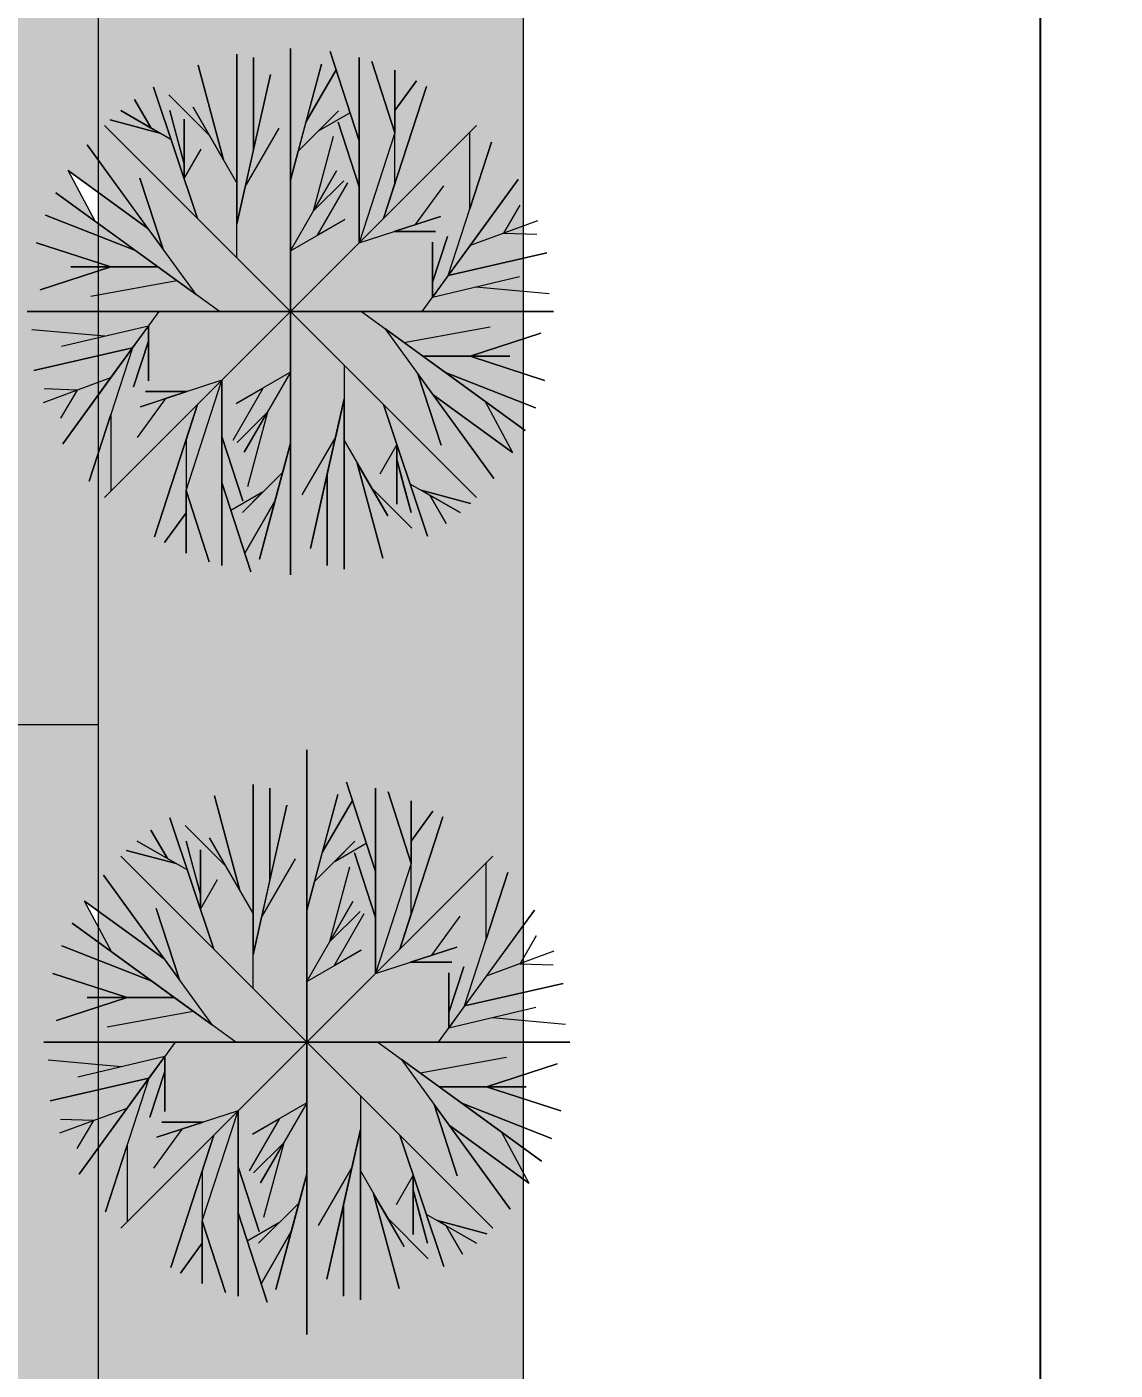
# Model space of a CAD drawing. Header units: millimetres. Extents: x 0 to 241, y -16 to 86.
# Drawn here: x 216.36 to 220.72, y -4.46 to 0.92 of the extents above; entities that cross this region are included whole.
import ezdxf

# ---------------------------------------------------------------- set-up
doc = ezdxf.new("R2010")
doc.units = ezdxf.units.MM
for name, color, linetype, lineweight in [('Warstwa1', 92, 'Continuous', 15), ('Warstwa2', 30, 'Continuous', 15), ('Warstwa3', 7, 'Continuous', 15), ('Warstwa4', 91, 'Continuous', 20)]:
    doc.layers.add(name, color=color, linetype=linetype, lineweight=lineweight)
doc.layers.add('Warstwa5', color=7, linetype='Continuous', lineweight=15, true_color=0x9bc7df)
doc.layers.add('Warstwa8', color=7, linetype='Continuous', lineweight=18, true_color=0xededed)
doc.styles.get("Standard").update_dxf_attribs({"font": 'arial.ttf'})
doc.dimstyles.new('Kopia ISO-25', dxfattribs={"dimtxt": 0.5, "dimasz": 0.5, "dimexe": 0.3, "dimexo": 0, "dimgap": 0.3, "dimtad": 1, "dimdec": 0, "dimtxsty": 'Standard', "dimcen": 2.5, "dimadec": 0, "dimazin": 0, "dimtfac": 1, "dimtdec": 0, "dimtmove": 0, "dimatfit": 3, "dimfxl": 1, "dimarcsym": 0})
pattern_1 = [(135, (218.5, -14.2), (-0.00224506403, -0.00224506403), []), (225, (218.5, -14.2), (0.00224506403, -0.00224506403), [])]

# ---------------------------------------------------------------- blocks, each defined once
blk = doc.blocks.new('*D14')
at = {"layer": 'Defpoints', "color": 0, "transparency": 16777216}
for p in [(218.35, 26.2), (218.35, -14.2), (220.4179, -14.2)]:
    blk.add_point(p, dxfattribs=at)
at = {"layer": 'Warstwa3', "color": 0, "lineweight": -2, "transparency": 16777216}
for p, q in [((218.35, 26.2), (220.7179, 26.2)), ((220.4179, 25.7), (220.4179, -13.7)), ((218.35, -14.2), (220.7179, -14.2))]:
    blk.add_line(p, q, dxfattribs=at)
at = {"layer": 'Warstwa3', "color": 0, "transparency": 16777216}
for points in [[(220.3346, 25.7), (220.5012, 25.7), (220.4179, 26.2)], [(220.3346, -13.7), (220.5012, -13.7), (220.4179, -14.2)]]:
    blk.add_solid(points, dxfattribs=at)
at = {"layer": 'Warstwa3', "color": 0, "transparency": 16777216, "insert": (219.8626, 6), "char_height": 0.5, "attachment_point": 5, "rotation": 90}
blk.add_mtext('40', dxfattribs=at)

msp = doc.modelspace()

# ---------------------------------------------------------------- hatches: boundary and pattern name
at = {"layer": 'Warstwa4'}
h = msp.add_hatch(color=256, dxfattribs=at)
h.set_gradient(color1=(127, 255, 127), color2=(127, 255, 127), tint=1)
h.paths.add_polyline_path([(191.5, -14.2), (218.35, -14.2), (218.35, 26.2), (199.596, 26.887), (199.596, 26.817), (199.596, 26.1232), (206.7291, 25.763), (206.7291, 24.2463), (216.65, 23.8873), (216.65, -12.4), (214.3, -12.4), (193.6, -12.4), (193.5, -12.4), (193.5, 27.1103), (191.5, 27.1835)])
at = {"layer": 'Warstwa8'}
h = msp.add_hatch(dxfattribs=at)
h.set_pattern_fill('ANSI37', color=256, scale=0.001, angle=90, style=0)
h.set_pattern_definition(pattern_1)
h.paths.add_polyline_path([(201.0413, 16.5178), (199.3264, 16.5801, -0.399874), (196.4357, 19.5396), (196.4357, 11.7, 0.414214), (197.1357, 11), (199.8, 11), (205.6797, 11, 0.414214), (206.3797, 11.7), (206.3797, 14.395, 0.403607), (204.4524, 16.3937)])
h.paths.add_polyline_path([(201.5757, 11.8102), (201.4757, 11.8102), (201.4757, 13.1102), (201.5757, 13.1102)], flags=16)
h.paths.add_polyline_path([(201.5757, 13.2902), (201.4757, 13.2902), (201.4757, 14.5902), (201.5757, 14.5902)], flags=16)
h.paths.add_polyline_path([(204.682, 13.1879), (205.282, 13.1879), (205.282, 12.4879), (204.682, 12.4879)], flags=16)
h.paths.add_polyline_path([(204.682, 13.3379), (204.682, 14.0379), (205.282, 14.0379), (205.282, 13.3379)], flags=16)
h.paths.add_polyline_path([(204.682, 12.3379), (205.282, 12.3379), (205.282, 11.6379), (204.682, 11.6379)], flags=16)
h.paths.add_polyline_path([(204.682, 14.1879), (204.682, 14.8879), (205.282, 14.8879), (205.282, 14.1879)], flags=16)
h.paths.add_polyline_path([(198.7884, 12.9219), (197.1884, 12.9219), (197.1884, 13.9219), (198.7884, 13.9219)], flags=16)
h.paths.add_polyline_path([(198.7884, 12.6219), (198.7884, 11.6219), (197.1884, 11.6219), (197.1884, 12.6219)], flags=16)
h.paths.add_polyline_path([(198.7884, 14.2219), (197.1884, 14.2219), (197.1884, 15.2219), (198.7884, 15.2219)], flags=16)
h.paths.add_polyline_path([(196.4357, 26.4096), (196.4357, 20.4096), (199.596, 20.4096), (199.596, 21.0168), (199.596, 26.1232), (199.596, 26.4096)])
h.paths.add_polyline_path([(193.5, 26.4096), (193.5, 20.4096), (196.4357, 20.4096), (196.4357, 26.4096)])
h.paths.add_polyline_path([(206.7291, 24.2463), (206.7291, 25.763), (199.596, 26.1232), (199.596, 21.0168, 0.403607), (201.0415, 19.5178), (206.4888, 19.3197, -0.403607), (209.3797, 16.3217), (209.3797, 16.0524), (209.3797, -0.3723, 0.414214), (210.8797, -1.8723), (216.65, -1.8723), (216.65, 0.1177), (216.5286, 0.345), (216.65, 0.2569), (216.65, 3.4817), (216.5549, 3.6599), (216.65, 3.5908), (216.65, 7.8411), (216.6205, 7.8626), (216.4991, 8.0898), (216.65, 7.9802), (216.65, 12.7914), (216.3609, 12.6851), (216.3609, 12.5923), (213.9609, 12.5923), (213.9609, 14.4423), (212.8109, 14.4423, -0.414214), (213.9609, 15.5923, -0.414214), (212.8109, 16.7423), (213.9609, 16.7423), (213.9609, 18.5923), (216.3609, 18.5923), (216.3609, 17.3212), (216.65, 17.3212), (216.65, 17.7834), (216.562, 17.9482), (216.65, 17.8843), (216.65, 22.4908), (216.6215, 22.5115), (216.5002, 22.7387), (216.65, 22.6299), (216.65, 23.8873)])
h.paths.add_polyline_path([(209.8433, 9.597), (209.7433, 9.597), (209.7433, 10.897), (209.8433, 10.897)], flags=16)
h.paths.add_polyline_path([(209.8433, 11.077), (209.7433, 11.077), (209.7433, 12.377), (209.8433, 12.377)], flags=16)
h.paths.add_polyline_path([(209.8433, 12.577), (209.7433, 12.577), (209.7433, 13.877), (209.8433, 13.877)], flags=16)
h.paths.add_polyline_path([(212.6933, 10.097), (212.6933, 10.797), (216.1933, 10.797), (216.1933, 9.097), (212.6933, 9.097), (212.6933, 9.797, -1)], flags=16)
h.paths.add_polyline_path([(212.6933, 8.697), (216.1933, 8.697), (216.1933, 6.997), (212.6933, 6.997), (212.6933, 7.697, -1), (212.6933, 7.997)], flags=16)
h.paths.add_polyline_path([(212.6933, 6.597), (216.1933, 6.597), (216.1933, 4.897), (212.6933, 4.897), (212.6933, 5.597, -1), (212.6933, 5.897)], flags=16)
h.paths.add_polyline_path([(212.6933, 4.497), (216.1933, 4.497), (216.1933, 2.797), (212.6933, 2.797), (212.6933, 3.497, -1), (212.6933, 3.797)], flags=16)
h.paths.add_polyline_path([(212.6933, 2.397), (216.1933, 2.397), (216.1933, 0.697), (212.6933, 0.697), (212.6933, 1.397, -1), (212.6933, 1.697)], flags=16)
h.paths.add_polyline_path([(210.6702, 20.2462), (210.7025, 21.3958), (208.8533, 21.4478), (208.9208, 23.8469), (214.9184, 23.678), (214.8509, 21.279), (213.0016, 21.331), (212.9693, 20.1815, -0.414214), (211.8521, 21.3634, -0.414214)], flags=16)
h.paths.add_polyline_path([(212.6933, 0.297), (216.1933, 0.297), (216.1933, -1.403), (212.6933, -1.403), (212.6933, -0.703, -1), (212.6933, -0.403)], flags=16)
h.paths.add_polyline_path([(206.192, 22.9626), (202.1982, 23.186, -0.414214), (200.9858, 22.102), (201.05, 23.2502), (200.2014, 23.2977), (200.3354, 25.6939), (206.326, 25.3588)], flags=16)
h.paths.add_polyline_path([(198.7464, 21.6634), (198.7464, 25.4801), (197.0978, 25.4801), (197.0978, 21.6634)], flags=24)
h.paths.add_polyline_path([(196.0109, 21.7285), (196.0109, 25.5451), (194.3623, 25.5451), (194.3623, 21.7285)], flags=24)
h = msp.add_hatch(dxfattribs=at)
h.set_pattern_fill('ANSI37', color=256, scale=0.001, angle=90, style=0)
h.set_pattern_definition(pattern_1)
h.paths.add_polyline_path([(193.5, 20.4096), (193.5, 11.7), (196.4357, 11.7, 0.414214), (197.1357, 11), (199.8, 11), (205.6797, 11), (205.3357, 10.5548, -0.414214), (205.6357, 10.2548), (209.3797, 10.2548), (209.3797, -0.3723, 0.414214), (210.8797, -1.8723), (216.65, -1.8723), (216.65, 0.1317), (216.6378, 0.1406), (216.5286, 0.345), (216.65, 0.2569), (216.65, 3.4817), (216.5549, 3.6599), (216.65, 3.5908), (216.65, 7.8411), (216.6205, 7.8626), (216.4991, 8.0898), (216.65, 7.9802), (216.65, 12.7914), (216.3609, 12.6851), (216.3609, 12.5923), (213.9609, 12.5923), (213.9609, 14.4423), (212.8109, 14.4423, -0.414214), (213.9609, 15.5923, -0.414214), (212.8109, 16.7423), (213.9609, 16.7423), (213.9609, 18.5923), (216.3609, 18.5923), (216.3609, 17.3212), (216.65, 17.3212), (216.65, 17.7834), (216.562, 17.9482), (216.65, 17.8843), (216.65, 22.4908), (216.6215, 22.5115), (216.5002, 22.7387), (216.65, 22.6299), (216.65, 23.8873), (206.7291, 24.2463), (206.7291, 25.763), (199.596, 26.1232), (199.596, 26.4096), (196.4357, 26.4096), (196.4357, 20.4096)])
h.paths.add_polyline_path([(197.1884, 15.2219), (198.7884, 15.2219), (198.7884, 14.2219), (197.1884, 14.2219)], flags=16)
h.paths.add_polyline_path([(197.1884, 13.9219), (198.7884, 13.9219), (198.7884, 12.9219), (197.1884, 12.9219)], flags=16)
h.paths.add_polyline_path([(197.1884, 12.6219), (198.7884, 12.6219), (198.7884, 11.6219), (197.1884, 11.6219)], flags=16)
h.paths.add_polyline_path([(201.4757, 14.5902), (201.5757, 14.5902), (201.5757, 13.2902), (201.4757, 13.2902)], flags=16)
h.paths.add_polyline_path([(201.4757, 13.1102), (201.5757, 13.1102), (201.5757, 11.8102), (201.4757, 11.8102)], flags=16)
h.paths.add_polyline_path([(201.9252, 18.0691), (202.2125, 18.1556), (202.2009, 17.9507)], flags=16)
h.paths.add_polyline_path([(200.9858, 22.102), (201.05, 23.2502), (200.2014, 23.2977), (200.3354, 25.6939), (206.326, 25.3588), (206.192, 22.9626), (202.1982, 23.186, -0.414214)], flags=16)
h.paths.add_polyline_path([(204.682, 14.8879), (205.282, 14.8879), (205.282, 14.1879), (204.682, 14.1879)], flags=16)
h.paths.add_polyline_path([(204.682, 14.0379), (205.282, 14.0379), (205.282, 13.3379), (204.682, 13.3379)], flags=16)
h.paths.add_polyline_path([(204.682, 13.1879), (205.282, 13.1879), (205.282, 12.4879), (204.682, 12.4879)], flags=16)
h.paths.add_polyline_path([(204.682, 12.3379), (205.282, 12.3379), (205.282, 11.6379), (204.682, 11.6379)], flags=16)
h.paths.add_polyline_path([(209.7433, 13.877), (209.8433, 13.877), (209.8433, 12.577), (209.7433, 12.577)], flags=16)
h.paths.add_polyline_path([(209.7433, 12.377), (209.8433, 12.377), (209.8433, 11.077), (209.7433, 11.077)], flags=16)
h.paths.add_polyline_path([(209.7433, 10.897), (209.8433, 10.897), (209.8433, 9.597), (209.7433, 9.597)], flags=16)
h.paths.add_polyline_path([(208.8533, 21.4478), (208.9208, 23.8469), (214.9184, 23.678), (214.8509, 21.279), (213.0016, 21.331), (212.9693, 20.1815, -0.414214), (211.8521, 21.3634, -0.414214), (210.6702, 20.2462), (210.7025, 21.3958)], flags=16)
h.paths.add_polyline_path([(212.6933, 10.797), (216.1933, 10.797), (216.1933, 9.097), (212.6933, 9.097), (212.6933, 9.797, -1), (212.6933, 10.097)], flags=16)
h.paths.add_polyline_path([(212.6933, 8.697), (216.1933, 8.697), (216.1933, 6.997), (212.6933, 6.997), (212.6933, 7.697, -1), (212.6933, 7.997)], flags=16)
h.paths.add_polyline_path([(212.6933, 6.597), (216.1933, 6.597), (216.1933, 4.897), (212.6933, 4.897), (212.6933, 5.597, -1), (212.6933, 5.897)], flags=16)
h.paths.add_polyline_path([(212.6933, 4.497), (216.1933, 4.497), (216.1933, 2.797), (212.6933, 2.797), (212.6933, 3.497, -1), (212.6933, 3.797)], flags=16)
h.paths.add_polyline_path([(212.6933, 2.397), (216.1933, 2.397), (216.1933, 0.697), (212.6933, 0.697), (212.6933, 1.397, -1), (212.6933, 1.697)], flags=16)
h.paths.add_polyline_path([(212.6933, 0.297), (216.1933, 0.297), (216.1933, -1.403), (212.6933, -1.403), (212.6933, -0.703, -1), (212.6933, -0.403)], flags=16)
h.paths.add_polyline_path([(205.6357, 10.2548), (205.6357, -0.3723), (209.3797, -0.3723), (209.3797, 10.2548)], flags=17)
h.paths.add_polyline_path([(207.8744, 8.2469), (207.977, 8.5289), (208.0796, 8.2469)], flags=16)
h.paths.add_polyline_path([(193.5, 11.7), (193.5, -3.6059), (197.375, -3.6059, -0.198912), (196.9357, -2.5452), (196.9357, 10.2548, -0.414214), (197.2357, 10.5548), (205.3357, 10.5548), (205.6797, 11), (199.8, 11), (197.1357, 11, -0.414214), (196.4357, 11.7)])
h.paths.add_polyline_path([(194.9983, 7.3509), (194.8957, 7.6329), (195.1009, 7.6329)], flags=16)
h.paths.add_polyline_path([(213.7649, -1.8723), (211.65, -7.4), (211.65, -12.4), (216.6347, -12.4), (216.65, -12.3529), (216.65, -11.4025), (216.5388, -11.1942), (216.65, -11.275), (216.65, -6.6888), (216.6342, -6.6592), (216.65, -6.6707), (216.65, -2.6839), (216.594, -2.5789), (216.65, -2.6196), (216.65, -1.8723)])
h.paths.add_polyline_path([(209.3797, -0.3723), (205.6357, -0.3723), (205.6357, -2.5452), (208.65, -7.4), (208.65, -12.4), (209.0855, -12.4), (209.1236, -12.334), (209.145, -12.4), (211.65, -12.4), (211.65, -7.4), (213.7649, -1.8723), (210.8797, -1.8723, -0.414214)])
h.paths.add_polyline_path([(211.8946, -5.7811), (212.1765, -5.8837), (211.8946, -5.9863)], flags=16)
h.paths.add_polyline_path([(208.476, -1.991), (208.4137, -1.6975), (208.6501, -1.8822)], flags=16)
h.paths.add_polyline_path([(205.6357, -2.5452, -0.414214), (204.1357, -4.0452), (203.15, -4.0452), (203.15, -7.4), (203.15, -12.4), (208.65, -12.4), (208.65, -7.4)])
h.paths.add_polyline_path([(198.4357, -4.0452, -0.198912), (197.375, -3.6059), (193.5, -3.6059), (193.5, -12.3979), (193.5229, -12.4), (197.19, -12.4), (197.19, -12.2864), (197.2, -7.4), (197.2, -12.4), (197.3566, -12.4), (197.3726, -12.3722), (197.3816, -12.4), (203.15, -12.4), (203.15, -7.4), (203.15, -4.0452)])
h.paths.add_polyline_path([(201.7499, -5.7811), (202.0318, -5.8837), (201.7499, -5.9863)], flags=16)
h.paths.add_polyline_path([(195.8415, -10.0982), (195.8415, -10.0329, 1.765487), (194.6697, -9.1767), (194.6182, -9.1032, -1.717481)], flags=16)
h.paths.add_polyline_path([(195.7903, -9.718), (195.7903, -10.6895, -0.955498), (195.7603, -11.3478, -0.955498), (195.7303, -10.6895), (195.7303, -10.1026), (195.1703, -10.1026), (195.1703, -10.0426), (195.7303, -10.0426), (195.7303, -9.778), (194.9303, -9.778), (194.2707, -8.836), (193.9173, -8.8695), (193.9122, -8.8108), (194.3107, -8.776), (194.9703, -9.718)], flags=16)
h.paths.add_polyline_path([(197.1357, 10.2548), (197.1357, 1.9548), (205.4357, 1.9548), (205.4357, 10.2548)], flags=17)
h.paths.add_polyline_path([(199.7357, 3.3548), (199.7357, 2.2048, -0.414214), (198.5857, 3.3548, -0.414214), (197.4357, 2.2048), (197.4357, 3.3548), (197.4357, 10.0548), (198.4357, 10.0548, -1), (198.7357, 10.0548), (199.7357, 10.0548)], flags=16)
h.paths.add_polyline_path([(200.1357, 10.0548), (201.1357, 10.0548, -1), (201.4357, 10.0548), (202.4357, 10.0548), (202.4357, 3.3548), (202.4357, 2.2048, -0.414214), (201.2857, 3.3548, -0.414214), (200.1357, 2.2048), (200.1357, 3.3548)], flags=16)
h.paths.add_polyline_path([(199.8357, 9.2048), (199.8357, 9.4048), (200.0357, 9.4048), (200.0357, 9.2048)], flags=16)
h.paths.add_polyline_path([(200.0357, 4.1048), (200.0357, 3.9048), (199.8357, 3.9048), (199.8357, 4.1048)], flags=16)
h.paths.add_polyline_path([(202.8357, 10.0548), (203.8357, 10.0548, -1), (204.1357, 10.0548), (205.1357, 10.0548), (205.1357, 3.3548), (205.1357, 2.2048, -0.414214), (203.9857, 3.3548, -0.414214), (202.8357, 2.2048), (202.8357, 3.3548)], flags=16)
h.paths.add_polyline_path([(197.3857, 9.2048), (197.1857, 9.2048), (197.1857, 9.4048), (197.3857, 9.4048)], flags=16)
h.paths.add_polyline_path([(202.5357, 9.2048), (202.5357, 9.4048), (202.7357, 9.4048), (202.7357, 9.2048)], flags=16)
h.paths.add_polyline_path([(197.3857, 4.1048), (197.3857, 3.9048), (197.1857, 3.9048), (197.1857, 4.1048)], flags=16)
h.paths.add_polyline_path([(202.5357, 4.1048), (202.7357, 4.1048), (202.7357, 3.9048), (202.5357, 3.9048)], flags=16)
h.paths.add_polyline_path([(205.1854, 9.2575), (205.1854, 9.4575), (205.3854, 9.4575), (205.3854, 9.2575)], flags=16)
h.paths.add_polyline_path([(205.1854, 4.1575), (205.3854, 4.1575), (205.3854, 3.9575), (205.1854, 3.9575)], flags=16)
h.paths.add_polyline_path([(198.7464, 21.6634), (198.7464, 25.4801), (197.0978, 25.4801), (197.0978, 21.6634)], flags=24)

# ---------------------------------------------------------------- linework, layer by layer
at = {"layer": 'Warstwa1'}
for p, q in [((217.2028, -0.0045), (217.2028, 0.8116)), ((217.2028, 0.8116), (217.2028, 0.2963)), ((217.4176, -1.2723), (217.4176, 0.8337)), ((217.4176, 0.8337), (217.4176, -0.2193)), ((217.4176, -0.2193), (217.4176, 0.8337)), ((217.4176, 0.8337), (217.4176, -1.2723)), ((217.6925, 0.4641), (217.5763, 0.8217)), ((217.5763, 0.8217), (217.6925, 0.4641)), ((217.1501, 0.3876), (217.0485, 0.7669)), ((217.0485, 0.7669), (217.1501, 0.3876)), ((217.2701, 0.4299), (217.2701, 0.7972)), ((217.2701, 0.7972), (217.2701, 0.4299)), ((217.4176, 0.3072), (217.542, 0.7713)), ((217.542, 0.7713), (217.4798, 0.5392)), ((217.6925, 0.4641), (217.6925, 0.7972)), ((217.6925, 0.7972), (217.6925, 0.2802)), ((217.8357, 0.4963), (217.7428, 0.7823)), ((217.7428, 0.7823), (217.8357, 0.4963)), ((217.2028, 0.1304), (217.3373, 0.7295)), ((217.3373, 0.7295), (217.2701, 0.4299)), ((217.4798, 0.5392), (217.6003, 0.7479)), ((217.6003, 0.7479), (217.4798, 0.5392)), ((217.8357, 0.5855), (217.8357, 0.7472)), ((217.8357, 0.7472), (217.8357, 0.4963)), ((217.8357, 0.5855), (217.9224, 0.7048)), ((217.9224, 0.7048), (217.8357, 0.5855)), ((217.0453, 0.153), (216.8694, 0.6791)), ((216.8694, 0.6791), (217.0453, 0.153)), ((217.0936, 0.4854), (216.9312, 0.6478)), ((217.7899, 0.153), (217.9619, 0.6822)), ((217.9619, 0.6822), (217.7899, 0.153)), ((216.8596, 0.5155), (216.794, 0.6291)), ((216.794, 0.6291), (216.8596, 0.5155)), ((217.2028, 0.2963), (217.0282, 0.5987)), ((217.0282, 0.5987), (217.1501, 0.3876)), ((216.8947, 0.4952), (216.6967, 0.5483)), ((216.6967, 0.5483), (216.8947, 0.4952)), ((216.9394, 0.4697), (216.7385, 0.5854)), ((216.7385, 0.5854), (216.8596, 0.5155)), ((216.9919, 0.3723), (216.9349, 0.5851)), ((216.9349, 0.5851), (216.9634, 0.4787)), ((216.9919, 0.3128), (216.9919, 0.5509)), ((216.9919, 0.5509), (216.9919, 0.3128)), ((217.4798, 0.5392), (217.4176, 0.3072)), ((217.4487, 0.4232), (217.6102, 0.5847)), ((217.6102, 0.5847), (217.5295, 0.504)), ((217.5295, 0.504), (217.6558, 0.5769)), ((217.6925, 0.2802), (217.6085, 0.5385)), ((217.6085, 0.5385), (217.6925, 0.2802)), ((217.8357, 0.2938), (217.8357, 0.5855)), ((217.4176, -0.2193), (216.673, 0.5253)), ((216.673, 0.5253), (218.1622, -0.9639)), ((216.673, -0.9639), (218.1622, 0.5253)), ((216.8596, 0.5155), (216.8947, 0.4952)), ((217.1501, 0.3876), (217.0936, 0.4854)), ((217.2365, 0.2802), (217.3719, 0.5148)), ((217.4176, -0.2193), (218.1622, 0.5253)), ((217.8357, 0.4963), (217.6925, 0.0555)), ((218.136, 0.1924), (218.136, 0.4991)), ((217.0398, -0.1515), (216.6037, 0.4488)), ((216.6037, 0.4488), (216.8472, 0.1136)), ((216.9634, 0.4787), (216.9919, 0.3723)), ((216.9919, 0.3128), (216.9919, 0.4319)), ((216.9919, 0.4319), (216.9919, 0.3723)), ((216.9919, 0.3128), (217.0603, 0.4313)), ((217.51, 0.1834), (217.5902, 0.4825)), ((217.6925, 0.0555), (217.6925, 0.4641)), ((218.0493, -0.0745), (218.2228, 0.4594)), ((218.2228, 0.4594), (218.136, 0.1924)), ((217.2701, 0.4299), (217.2028, 0.1304)), ((217.4176, 0.3072), (217.4487, 0.4232)), ((216.8472, 0.1136), (216.5286, 0.345)), ((216.5286, 0.345), (216.8472, 0.1136)), ((216.6378, 0.1406), (216.5286, 0.345)), ((216.9919, 0.3723), (216.9919, 0.3128)), ((217.4176, 0.0234), (217.6024, 0.3435)), ((217.6024, 0.3435), (217.51, 0.1834)), ((216.9078, 0.0301), (216.8152, 0.3153)), ((216.8152, 0.3153), (216.9078, 0.0301)), ((217.0453, 0.153), (216.9919, 0.3128)), ((217.2028, 0.2963), (217.2028, 0.1304)), ((217.2028, 0.1304), (217.2365, 0.2802)), ((217.4176, 0.3072), (217.4176, 0.0234)), ((217.51, 0.1834), (217.6307, 0.3041)), ((217.6307, 0.3041), (217.51, 0.1834)), ((217.5265, 0.0863), (217.6476, 0.296)), ((217.6925, 0.2802), (217.6925, 0.0555)), ((217.7899, 0.153), (217.8357, 0.2938)), ((217.9181, 0.1288), (218.0312, 0.2845)), ((217.9441, -0.2193), (218.3283, 0.3094)), ((218.3283, 0.3094), (218.1362, 0.0451)), ((217.1331, -0.2193), (216.4782, 0.2565)), ((216.4782, 0.2565), (216.7974, 0.0246)), ((216.7974, 0.0246), (216.4377, 0.1661)), ((216.4377, 0.1661), (216.7974, 0.0246)), ((218.271, 0.0947), (218.3375, 0.2069)), ((216.8472, 0.1136), (216.9078, 0.0301)), ((217.0453, 0.153), (217.0453, 0.153)), ((217.0453, 0.153), (217.2028, -0.0045)), ((217.7899, 0.153), (217.4176, -0.2193)), ((217.4176, 0.0234), (217.6354, 0.1491)), ((217.6354, 0.1491), (217.5265, 0.0863)), ((217.6925, 0.0555), (218.0176, 0.1612)), ((218.0176, 0.1612), (217.8328, 0.1011)), ((217.8328, 0.1011), (217.9181, 0.1288)), ((218.4059, 0.1443), (218.1362, 0.0451)), ((218.4059, 0.1443), (218.1362, 0.0451)), ((218.4059, 0.1443), (218.4059, 0.1443)), ((218.4059, 0.1443), (218.4059, 0.1443)), ((218.4059, 0.1443), (218.4059, 0.1443)), ((218.4059, 0.1443), (218.4059, 0.1443)), ((218.4059, 0.1443), (218.4059, 0.1443)), ((218.4059, 0.1443), (218.4059, 0.1443)), ((216.6982, -0.0407), (216.4012, 0.0558)), ((216.4012, 0.0558), (216.6982, -0.0407)), ((217.8328, 0.1011), (217.9981, 0.1011)), ((217.9981, 0.1011), (217.8328, 0.1011)), ((217.9861, -0.1012), (218.0455, 0.0815)), ((218.0455, 0.0815), (217.9861, -0.1012)), ((217.9861, -0.1615), (217.9861, 0.0582)), ((217.9861, 0.0582), (217.9861, -0.1012)), ((218.271, 0.0947), (218.271, 0.0947)), ((218.271, 0.0947), (218.4031, 0.09)), ((216.7974, 0.0246), (216.8872, -0.0407)), ((218.1362, 0.0451), (218.0493, -0.0745)), ((218.0493, -0.0745), (218.444, 0.0159)), ((218.444, 0.0159), (218.0493, -0.0745)), ((218.1362, 0.0451), (218.1362, 0.0451)), ((218.1362, 0.0451), (218.1362, 0.0451)), ((218.1362, 0.0451), (218.1362, 0.0451)), ((216.6982, -0.0407), (216.4159, -0.1324)), ((216.4159, -0.1324), (216.6982, -0.0407)), ((216.8872, -0.0407), (216.5391, -0.0407)), ((216.5391, -0.0407), (216.6982, -0.0407)), ((216.6982, -0.0407), (216.8872, -0.0407)), ((216.8872, -0.0407), (217.0398, -0.1515)), ((216.9635, -0.0961), (216.619, -0.1587)), ((218.0493, -0.0745), (217.9861, -0.1615)), ((217.9861, -0.1615), (218.3341, -0.0794)), ((217.9861, -0.1012), (217.9861, -0.1615)), ((218.1601, -0.1204), (218.4524, -0.1467)), ((217.4176, -0.2193), (216.3646, -0.2193)), ((216.3646, -0.2193), (218.4706, -0.2193)), ((217.195, -0.2193), (216.3646, -0.2193)), ((216.8911, -0.2193), (216.507, -0.748)), ((217.4176, -0.2193), (216.673, -0.9639)), ((216.8911, -0.2193), (217.195, -0.2193)), ((216.8911, -0.2193), (217.1331, -0.2193)), ((217.0453, -0.5916), (217.4176, -0.2193)), ((217.4176, -0.2193), (217.4176, -1.2723)), ((218.4706, -0.2193), (217.4176, -0.2193)), ((218.1622, -0.9639), (217.4176, -0.2193)), ((217.4176, -1.2723), (217.4176, -0.2193)), ((217.4176, -0.2193), (218.4706, -0.2193)), ((217.4176, -0.2193), (218.1622, -0.9639)), ((217.9441, -0.2193), (217.6403, -0.2193)), ((217.6403, -0.2193), (218.4706, -0.2193)), ((217.9441, -0.2193), (217.7022, -0.2193)), ((217.7022, -0.2193), (218.357, -0.6951)), ((216.6751, -0.3182), (216.3829, -0.2919)), ((216.8491, -0.2771), (216.5011, -0.3592)), ((216.786, -0.364), (216.8491, -0.2771)), ((216.8491, -0.2771), (216.8491, -0.4968)), ((216.8491, -0.3374), (216.8491, -0.2771)), ((217.948, -0.3979), (217.7955, -0.2871)), ((217.7955, -0.2871), (218.2316, -0.8873)), ((217.8717, -0.3425), (218.2162, -0.2799)), ((218.137, -0.3979), (218.4194, -0.3062)), ((218.4194, -0.3062), (218.137, -0.3979)), ((216.786, -0.364), (216.3912, -0.4545)), ((216.3912, -0.4545), (216.786, -0.364)), ((216.786, -0.364), (216.6125, -0.8979)), ((216.6991, -0.4837), (216.786, -0.364)), ((216.8491, -0.3374), (216.7898, -0.5201)), ((216.7898, -0.5201), (216.8491, -0.3374)), ((216.8491, -0.4968), (216.8491, -0.3374)), ((218.0379, -0.4632), (217.948, -0.3979)), ((217.948, -0.3979), (218.2961, -0.3979)), ((218.137, -0.3979), (217.948, -0.3979)), ((218.2961, -0.3979), (218.137, -0.3979)), ((218.137, -0.3979), (218.434, -0.4944)), ((218.434, -0.4944), (218.137, -0.3979)), ((216.4294, -0.5829), (216.6991, -0.4837)), ((216.4294, -0.5829), (216.6991, -0.4837)), ((216.507, -0.748), (216.6991, -0.4837)), ((216.6991, -0.4837), (216.6991, -0.4837)), ((216.6991, -0.4837), (216.6991, -0.4837)), ((216.6991, -0.4837), (216.6991, -0.4837)), ((217.4176, -0.462), (217.1998, -0.5877)), ((217.4176, -0.462), (217.2328, -0.7821)), ((217.4176, -0.7458), (217.4176, -0.462)), ((217.7899, -0.5916), (217.6324, -0.4341)), ((217.6324, -0.4341), (217.6324, -1.2501)), ((217.9881, -0.5522), (217.9274, -0.4687)), ((217.9274, -0.4687), (218.0201, -0.7539)), ((218.0201, -0.7539), (217.9274, -0.4687)), ((218.357, -0.6951), (218.0379, -0.4632)), ((218.0379, -0.4632), (218.3976, -0.6047)), ((218.3976, -0.6047), (218.0379, -0.4632)), ((216.5642, -0.5333), (216.4321, -0.5286)), ((216.5642, -0.5333), (216.4978, -0.6455)), ((216.5642, -0.5333), (216.5642, -0.5333)), ((217.1428, -0.4941), (216.8177, -0.5998)), ((216.9996, -0.9349), (217.1428, -0.4941)), ((217.1428, -0.4941), (217.1428, -0.9027)), ((217.1428, -0.7188), (217.1428, -0.4941)), ((217.3087, -0.5248), (217.1876, -0.7346)), ((217.1998, -0.5877), (217.3087, -0.5248)), ((216.4294, -0.5829), (216.4294, -0.5829)), ((216.4294, -0.5829), (216.4294, -0.5829)), ((216.4294, -0.5829), (216.4294, -0.5829)), ((216.4294, -0.5829), (216.4294, -0.5829)), ((216.4294, -0.5829), (216.4294, -0.5829)), ((216.4294, -0.5829), (216.4294, -0.5829)), ((216.9172, -0.5674), (216.8041, -0.723)), ((216.8177, -0.5998), (217.0024, -0.5397)), ((217.0024, -0.5397), (216.8372, -0.5397)), ((216.8372, -0.5397), (217.0024, -0.5397)), ((217.0024, -0.5397), (216.9172, -0.5674)), ((217.6324, -0.5689), (217.4979, -1.1681)), ((217.5652, -0.8685), (217.6324, -0.5689)), ((217.6324, -0.5689), (217.5988, -0.7187)), ((217.6324, -0.7349), (217.6324, -0.5689)), ((218.2316, -0.8873), (217.9881, -0.5522)), ((217.9881, -0.5522), (218.3066, -0.7836)), ((218.3066, -0.7836), (217.9881, -0.5522)), ((218.1975, -0.5791), (218.3066, -0.7836)), ((216.6125, -0.8979), (216.6992, -0.631)), ((216.6992, -0.631), (216.6992, -0.9377)), ((217.0453, -0.5916), (216.8734, -1.1207)), ((216.8734, -1.1207), (217.0453, -0.5916)), ((217.0453, -0.5916), (216.9996, -0.7324)), ((217.3252, -0.622), (217.2045, -0.7427)), ((217.2045, -0.7427), (217.3252, -0.622)), ((217.2328, -0.7821), (217.3252, -0.622)), ((217.3252, -0.622), (217.2451, -0.921)), ((217.7899, -0.5916), (217.9658, -1.1177)), ((217.9658, -1.1177), (217.7899, -0.5916)), ((217.7899, -0.5916), (217.7899, -0.5916)), ((217.7899, -0.5916), (217.8434, -0.7514)), ((216.9996, -0.7324), (216.9996, -1.0241)), ((217.1428, -1.2358), (217.1428, -0.7188)), ((217.1428, -0.7188), (217.2267, -0.9771)), ((217.2267, -0.9771), (217.1428, -0.7188)), ((217.4176, -0.7458), (217.2933, -1.2098)), ((217.3555, -0.9778), (217.4176, -0.7458)), ((217.4176, -0.7458), (217.3865, -0.8618)), ((217.5988, -0.7187), (217.4634, -0.9533)), ((217.6324, -1.2501), (217.6324, -0.7349)), ((217.6324, -0.7349), (217.807, -1.0373)), ((217.8434, -0.7514), (217.775, -0.8699)), ((217.8434, -0.7514), (217.8434, -0.9895)), ((217.8434, -0.9895), (217.8434, -0.7514)), ((217.8434, -0.7514), (217.8434, -0.8704)), ((217.8434, -0.8109), (217.8434, -0.7514)), ((217.807, -1.0373), (217.6852, -0.8262)), ((217.6852, -0.8262), (217.7868, -1.2055)), ((217.7868, -1.2055), (217.6852, -0.8262)), ((217.6852, -0.8262), (217.7416, -0.924)), ((217.8434, -0.8704), (217.8434, -0.8109)), ((217.8434, -0.8109), (217.9004, -1.0236)), ((217.8719, -0.9173), (217.8434, -0.8109)), ((217.1428, -0.9027), (217.259, -1.2603)), ((217.259, -1.2603), (217.1428, -0.9027)), ((217.1428, -0.9027), (217.1428, -1.2358)), ((217.3865, -0.8618), (217.2251, -1.0233)), ((217.4979, -1.1681), (217.5652, -0.8685)), ((217.5652, -0.8685), (217.5652, -1.2358)), ((217.5652, -1.2358), (217.5652, -0.8685)), ((217.8958, -0.9083), (218.0968, -1.024)), ((216.9996, -1.1858), (216.9996, -0.9349)), ((216.9996, -0.9349), (217.0925, -1.2208)), ((217.0925, -1.2208), (216.9996, -0.9349)), ((217.3058, -0.9425), (217.1794, -1.0155)), ((217.2251, -1.0233), (217.3058, -0.9425)), ((217.7416, -0.924), (217.904, -1.0864)), ((217.9004, -1.0236), (217.8719, -0.9173)), ((217.9757, -0.9541), (217.9405, -0.9338)), ((217.9405, -0.9338), (218.1385, -0.9868)), ((218.1385, -0.9868), (217.9405, -0.9338)), ((218.0968, -1.024), (217.9757, -0.9541)), ((217.9757, -0.9541), (218.0413, -1.0677)), ((218.0413, -1.0677), (217.9757, -0.9541)), ((217.3555, -0.9778), (217.235, -1.1865)), ((217.235, -1.1865), (217.3555, -0.9778)), ((217.2933, -1.2098), (217.3555, -0.9778)), ((216.9996, -1.0241), (216.9129, -1.1434)), ((216.9129, -1.1434), (216.9996, -1.0241)), ((216.9996, -1.0241), (216.9996, -1.1858)), ((217.483, -4.3132), (217.483, -1.9732)), ((217.483, -1.9732), (217.483, -4.3132)), ((217.483, -2.0902), (217.483, -3.1432)), ((217.483, -3.1432), (217.483, -2.0902)), ((217.2682, -2.9284), (217.2682, -2.1124)), ((217.2682, -2.1124), (217.2682, -2.6276)), ((217.3354, -2.494), (217.3354, -2.1267)), ((217.3354, -2.1267), (217.3354, -2.494)), ((217.7578, -2.4598), (217.6416, -2.1022)), ((217.6416, -2.1022), (217.7578, -2.4598)), ((217.7578, -2.4598), (217.7578, -2.1267)), ((217.7578, -2.1267), (217.7578, -2.6438)), ((217.901, -2.4276), (217.8081, -2.1417)), ((217.8081, -2.1417), (217.901, -2.4276)), ((217.2154, -2.5363), (217.1138, -2.1571)), ((217.1138, -2.1571), (217.2154, -2.5363)), ((217.2682, -2.7936), (217.4027, -2.1944)), ((217.4027, -2.1944), (217.3354, -2.494)), ((217.483, -2.6167), (217.6073, -2.1527)), ((217.6073, -2.1527), (217.5451, -2.3847)), ((217.5451, -2.3847), (217.6656, -2.176)), ((217.6656, -2.176), (217.5451, -2.3847)), ((217.901, -2.3385), (217.901, -2.1768)), ((217.901, -2.1768), (217.901, -2.4276)), ((217.1107, -2.7709), (216.9347, -2.2449)), ((216.9347, -2.2449), (217.1107, -2.7709)), ((217.8553, -2.7709), (218.0272, -2.2418)), ((218.0272, -2.2418), (217.8553, -2.7709)), ((217.901, -2.3385), (217.9877, -2.2191)), ((217.9877, -2.2191), (217.901, -2.3385)), ((216.9249, -2.4084), (216.8593, -2.2948)), ((216.8593, -2.2948), (216.9249, -2.4084)), ((217.1589, -2.4385), (216.9966, -2.2761)), ((217.0048, -2.4542), (216.8038, -2.3385)), ((216.8038, -2.3385), (216.9249, -2.4084)), ((217.0572, -2.5516), (217.0002, -2.3389)), ((217.0002, -2.3389), (217.0287, -2.4452)), ((217.2682, -2.6276), (217.0936, -2.3252)), ((217.0936, -2.3252), (217.2154, -2.5363)), ((217.514, -2.5007), (217.6755, -2.3392)), ((217.6755, -2.3392), (217.5948, -2.42)), ((217.5948, -2.42), (217.7211, -2.347)), ((217.901, -2.6301), (217.901, -2.3385)), ((217.483, -3.1432), (216.7384, -2.3986)), ((216.7384, -2.3986), (218.2275, -3.8878)), ((216.7384, -3.8878), (218.2275, -2.3986)), ((216.96, -2.4287), (216.7621, -2.3757)), ((216.7621, -2.3757), (216.96, -2.4287)), ((216.9249, -2.4084), (216.96, -2.4287)), ((217.0572, -2.6111), (217.0572, -2.3731)), ((217.0572, -2.3731), (217.0572, -2.6111)), ((217.3018, -2.6438), (217.4372, -2.4092)), ((217.5451, -2.3847), (217.483, -2.6167)), ((217.483, -3.1432), (218.2275, -2.3986)), ((217.7578, -2.6438), (217.6739, -2.3854)), ((217.6739, -2.3854), (217.7578, -2.6438)), ((217.0287, -2.4452), (217.0572, -2.5516)), ((217.2154, -2.5363), (217.1589, -2.4385)), ((217.5754, -2.7405), (217.6555, -2.4415)), ((217.901, -2.4276), (217.7578, -2.8684)), ((217.7578, -2.8684), (217.7578, -2.4598)), ((218.1146, -2.9985), (218.2881, -2.4646)), ((218.2014, -2.7315), (218.2014, -2.4248)), ((218.2881, -2.4646), (218.2014, -2.7315)), ((217.1051, -3.0754), (216.669, -2.4752)), ((216.669, -2.4752), (216.9125, -2.8103)), ((217.0572, -2.6111), (217.0572, -2.4921)), ((217.0572, -2.4921), (217.0572, -2.5516)), ((217.0572, -2.6111), (217.1256, -2.4926)), ((217.3354, -2.494), (217.2682, -2.7936)), ((217.483, -2.6167), (217.514, -2.5007)), ((216.9125, -2.8103), (216.594, -2.5789)), ((216.594, -2.5789), (216.9125, -2.8103)), ((216.7031, -2.7834), (216.594, -2.5789)), ((217.0572, -2.5516), (217.0572, -2.6111)), ((217.483, -2.9006), (217.6678, -2.5805)), ((217.6678, -2.5805), (217.5754, -2.7405)), ((216.9732, -2.8938), (216.8805, -2.6086)), ((216.8805, -2.6086), (216.9732, -2.8938)), ((217.1107, -2.7709), (217.0572, -2.6111)), ((217.2682, -2.6276), (217.2682, -2.7936)), ((217.483, -2.6167), (217.483, -2.9006)), ((217.5754, -2.7405), (217.6961, -2.6198)), ((217.6961, -2.6198), (217.5754, -2.7405)), ((217.5919, -2.8377), (217.713, -2.6279)), ((217.8553, -2.7709), (217.901, -2.6301)), ((218.0095, -3.1432), (218.3936, -2.6145)), ((218.3936, -2.6145), (218.2015, -2.8789)), ((217.1984, -3.1432), (216.5436, -2.6674)), ((216.5436, -2.6674), (216.8627, -2.8993)), ((217.2682, -2.7936), (217.3018, -2.6438)), ((217.7578, -2.6438), (217.7578, -2.8684)), ((217.9834, -2.7951), (218.0965, -2.6395)), ((218.3364, -2.8293), (218.4028, -2.717)), ((216.8627, -2.8993), (216.503, -2.7579)), ((216.503, -2.7579), (216.8627, -2.8993)), ((217.1107, -2.7709), (217.1107, -2.7709)), ((217.1107, -2.7709), (217.2682, -2.9284)), ((217.8553, -2.7709), (217.483, -3.1432)), ((217.483, -2.9006), (217.7008, -2.7748)), ((217.7008, -2.7748), (217.5919, -2.8377)), ((217.7578, -2.8684), (218.0829, -2.7628)), ((218.0829, -2.7628), (217.8982, -2.8228)), ((217.8982, -2.8228), (217.9834, -2.7951)), ((218.4712, -2.7796), (218.2015, -2.8789)), ((218.4712, -2.7796), (218.2015, -2.8789)), ((218.4712, -2.7796), (218.4712, -2.7796)), ((218.4712, -2.7796), (218.4712, -2.7796)), ((218.4712, -2.7796), (218.4712, -2.7796)), ((218.4712, -2.7796), (218.4712, -2.7796)), ((218.4712, -2.7796), (218.4712, -2.7796)), ((218.4712, -2.7796), (218.4712, -2.7796)), ((216.9125, -2.8103), (216.9732, -2.8938)), ((217.8982, -2.8228), (218.0634, -2.8228)), ((218.0634, -2.8228), (217.8982, -2.8228)), ((218.0515, -3.0251), (218.1108, -2.8424)), ((218.1108, -2.8424), (218.0515, -3.0251)), ((218.3364, -2.8293), (218.3364, -2.8293)), ((218.3364, -2.8293), (218.4685, -2.8339)), ((216.7635, -2.9646), (216.4665, -2.8681)), ((216.4665, -2.8681), (216.7635, -2.9646)), ((216.8627, -2.8993), (216.9526, -2.9646)), ((218.0515, -3.0854), (218.0515, -2.8657)), ((218.0515, -2.8657), (218.0515, -3.0251)), ((218.2015, -2.8789), (218.1146, -2.9985)), ((218.2015, -2.8789), (218.2015, -2.8789)), ((218.2015, -2.8789), (218.2015, -2.8789)), ((218.2015, -2.8789), (218.2015, -2.8789)), ((218.1146, -2.9985), (218.5094, -2.908)), ((218.5094, -2.908), (218.1146, -2.9985)), ((216.7635, -2.9646), (216.4812, -3.0563)), ((216.4812, -3.0563), (216.7635, -2.9646)), ((216.9526, -2.9646), (216.6045, -2.9646)), ((216.6045, -2.9646), (216.7635, -2.9646)), ((216.7635, -2.9646), (216.9526, -2.9646)), ((216.9526, -2.9646), (217.1051, -3.0754)), ((218.1146, -2.9985), (218.0515, -3.0854)), ((218.0515, -3.0854), (218.3994, -3.0033)), ((217.0288, -3.02), (216.6843, -3.0826)), ((218.0515, -3.0251), (218.0515, -3.0854)), ((218.2255, -3.0444), (218.5177, -3.0706)), ((217.483, -3.1432), (216.43, -3.1432)), ((216.43, -3.1432), (218.536, -3.1432)), ((217.2603, -3.1432), (216.43, -3.1432)), ((216.9565, -3.1432), (216.5723, -3.6719)), ((217.483, -3.1432), (216.7384, -3.8878)), ((216.9565, -3.1432), (217.2603, -3.1432)), ((216.9565, -3.1432), (217.1984, -3.1432)), ((217.1107, -3.5155), (217.483, -3.1432)), ((217.483, -3.1432), (217.483, -4.1962)), ((218.536, -3.1432), (217.483, -3.1432)), ((218.2275, -3.8878), (217.483, -3.1432)), ((217.483, -4.1962), (217.483, -3.1432)), ((217.483, -3.1432), (218.536, -3.1432)), ((217.483, -3.1432), (218.2275, -3.8878)), ((218.0095, -3.1432), (217.7056, -3.1432)), ((217.7056, -3.1432), (218.536, -3.1432)), ((218.0095, -3.1432), (217.7675, -3.1432)), ((217.7675, -3.1432), (218.4223, -3.619)), ((216.7405, -3.2421), (216.4482, -3.2158)), ((216.9144, -3.2011), (216.5665, -3.2831)), ((216.8513, -3.288), (216.9144, -3.2011)), ((216.9144, -3.2011), (216.9144, -3.4207)), ((216.9144, -3.2613), (216.9144, -3.2011)), ((218.0134, -3.3219), (217.8608, -3.211)), ((217.8608, -3.211), (218.2969, -3.8113)), ((217.9371, -3.2664), (218.2816, -3.2038)), ((216.9144, -3.2613), (216.8551, -3.444)), ((216.8551, -3.444), (216.9144, -3.2613)), ((216.9144, -3.4207), (216.9144, -3.2613)), ((218.2024, -3.3219), (218.4847, -3.2301)), ((218.4847, -3.2301), (218.2024, -3.3219)), ((216.8513, -3.288), (216.4566, -3.3784)), ((216.4566, -3.3784), (216.8513, -3.288)), ((216.8513, -3.288), (216.6778, -3.8219)), ((216.7644, -3.4076), (216.8513, -3.288)), ((218.1032, -3.3871), (218.0134, -3.3219)), ((218.0134, -3.3219), (218.3615, -3.3219)), ((218.2024, -3.3219), (218.0134, -3.3219)), ((218.3615, -3.3219), (218.2024, -3.3219)), ((218.2024, -3.3219), (218.4994, -3.4184)), ((218.4994, -3.4184), (218.2024, -3.3219)), ((217.483, -3.3859), (217.2652, -3.5116)), ((217.483, -3.3859), (217.2982, -3.706)), ((217.483, -3.6697), (217.483, -3.3859)), ((217.8553, -3.5155), (217.6978, -3.358)), ((217.6978, -3.358), (217.6978, -4.1741)), ((216.4947, -3.5068), (216.7644, -3.4076)), ((216.4947, -3.5068), (216.7644, -3.4076)), ((216.5723, -3.6719), (216.7644, -3.4076)), ((216.7644, -3.4076), (216.7644, -3.4076)), ((216.7644, -3.4076), (216.7644, -3.4076)), ((216.7644, -3.4076), (216.7644, -3.4076)), ((217.2081, -3.418), (216.883, -3.5237)), ((217.0649, -3.8588), (217.2081, -3.418)), ((217.2081, -3.418), (217.2081, -3.8267)), ((217.2081, -3.6427), (217.2081, -3.418)), ((218.0534, -3.4761), (217.9927, -3.3926)), ((217.9927, -3.3926), (218.0854, -3.6779)), ((218.0854, -3.6779), (217.9927, -3.3926)), ((218.4223, -3.619), (218.1032, -3.3871)), ((218.1032, -3.3871), (218.4629, -3.5286)), ((218.4629, -3.5286), (218.1032, -3.3871)), ((216.6296, -3.4572), (216.4975, -3.4525)), ((216.6296, -3.4572), (216.5631, -3.5694)), ((216.6296, -3.4572), (216.6296, -3.4572)), ((216.9825, -3.4914), (216.8694, -3.647)), ((216.883, -3.5237), (217.0678, -3.4637)), ((217.0678, -3.4637), (216.9025, -3.4637)), ((216.9025, -3.4637), (217.0678, -3.4637)), ((217.0678, -3.4637), (216.9825, -3.4914)), ((217.3741, -3.4488), (217.253, -3.6585)), ((217.2652, -3.5116), (217.3741, -3.4488)), ((217.6978, -3.4929), (217.5632, -4.092)), ((217.6305, -3.7925), (217.6978, -3.4929)), ((217.6978, -3.4929), (217.6641, -3.6427)), ((217.6978, -3.6588), (217.6978, -3.4929)), ((218.2969, -3.8113), (218.0534, -3.4761)), ((218.0534, -3.4761), (218.372, -3.7076)), ((218.372, -3.7076), (218.0534, -3.4761)), ((216.4947, -3.5068), (216.4947, -3.5068)), ((216.4947, -3.5068), (216.4947, -3.5068)), ((216.4947, -3.5068), (216.4947, -3.5068)), ((216.4947, -3.5068), (216.4947, -3.5068)), ((216.4947, -3.5068), (216.4947, -3.5068)), ((216.4947, -3.5068), (216.4947, -3.5068)), ((217.1107, -3.5155), (216.9387, -4.0447)), ((216.9387, -4.0447), (217.1107, -3.5155)), ((217.1107, -3.5155), (217.0649, -3.6563)), ((217.3906, -3.5459), (217.2698, -3.6666)), ((217.2698, -3.6666), (217.3906, -3.5459)), ((217.2982, -3.706), (217.3906, -3.5459)), ((217.3906, -3.5459), (217.3104, -3.845)), ((217.8553, -3.5155), (218.0312, -4.0416)), ((218.0312, -4.0416), (217.8553, -3.5155)), ((217.8553, -3.5155), (217.8553, -3.5155)), ((217.8553, -3.5155), (217.9087, -3.6753)), ((218.2628, -3.5031), (218.372, -3.7076)), ((216.6778, -3.8219), (216.7646, -3.5549)), ((216.7646, -3.5549), (216.7646, -3.8616)), ((217.2081, -4.1597), (217.2081, -3.6427)), ((217.2081, -3.6427), (217.2921, -3.901)), ((217.2921, -3.901), (217.2081, -3.6427)), ((217.6641, -3.6427), (217.5287, -3.8773)), ((217.0649, -3.6563), (217.0649, -3.948)), ((217.483, -3.6697), (217.3586, -4.1338)), ((217.4208, -3.9017), (217.483, -3.6697)), ((217.483, -3.6697), (217.4519, -3.7857)), ((217.6978, -4.1741), (217.6978, -3.6588)), ((217.6978, -3.6588), (217.8724, -3.9612)), ((217.9087, -3.6753), (217.8403, -3.7938)), ((217.9087, -3.6753), (217.9087, -3.9134)), ((217.9087, -3.9134), (217.9087, -3.6753)), ((217.9087, -3.6753), (217.9087, -3.7944)), ((217.9087, -3.7349), (217.9087, -3.6753)), ((217.8724, -3.9612), (217.7505, -3.7501)), ((217.7505, -3.7501), (217.8521, -4.1294)), ((217.8521, -4.1294), (217.7505, -3.7501)), ((217.7505, -3.7501), (217.807, -3.8479)), ((217.9087, -3.7944), (217.9087, -3.7349)), ((217.9087, -3.7349), (217.9657, -3.9476)), ((217.9372, -3.8412), (217.9087, -3.7349)), ((217.4519, -3.7857), (217.2904, -3.9472)), ((217.5632, -4.092), (217.6305, -3.7925)), ((217.6305, -3.7925), (217.6305, -4.1598)), ((217.6305, -4.1598), (217.6305, -3.7925)), ((217.0649, -4.1097), (217.0649, -3.8588)), ((217.0649, -3.8588), (217.1578, -4.1448)), ((217.1578, -4.1448), (217.0649, -3.8588)), ((217.2081, -3.8267), (217.3243, -4.1842)), ((217.3243, -4.1842), (217.2081, -3.8267)), ((217.2081, -3.8267), (217.2081, -4.1597)), ((217.3711, -3.8665), (217.2448, -3.9394)), ((217.2904, -3.9472), (217.3711, -3.8665)), ((217.807, -3.8479), (217.9693, -4.0103)), ((217.9657, -3.9476), (217.9372, -3.8412)), ((217.9612, -3.8322), (218.1621, -3.9479)), ((218.041, -3.878), (218.0059, -3.8577)), ((218.0059, -3.8577), (218.2039, -3.9108)), ((218.2039, -3.9108), (218.0059, -3.8577)), ((217.4208, -3.9017), (217.3003, -4.1104)), ((217.3003, -4.1104), (217.4208, -3.9017)), ((217.3586, -4.1338), (217.4208, -3.9017)), ((218.1621, -3.9479), (218.041, -3.878)), ((218.041, -3.878), (218.1066, -3.9917)), ((218.1066, -3.9917), (218.041, -3.878)), ((217.0649, -3.948), (216.9782, -4.0674)), ((216.9782, -4.0674), (217.0649, -3.948)), ((217.0649, -3.948), (217.0649, -4.1097))]:
    msp.add_line(p, q, dxfattribs=at)
at = {"layer": 'Warstwa2'}
msp.add_line((218.35, -14.2), (218.35, 26.2), dxfattribs=at)
at = {"layer": 'Warstwa3'}
msp.add_line((216.65, -12.4), (216.65, 23.8873), dxfattribs=at)
at = {"layer": 'Warstwa5'}
msp.add_line((210.8797, -1.8723), (216.65, -1.8723), dxfattribs=at)

# ---------------------------------------------------------------- dimensions: what is measured, and where the dimension line sits
at = {"layer": 'Warstwa3'}
dim = msp.add_linear_dim(base=(220.4179, -14.2), p1=(218.35, 26.2), p2=(218.35, -14.2), angle=90, dimstyle='Kopia ISO-25', dxfattribs=at)
dim.commit()
dim.dimension.update_dxf_attribs({"geometry": '*D14', "text_midpoint": (219.8626, 6)})

doc.saveas('drawing.dxf')
